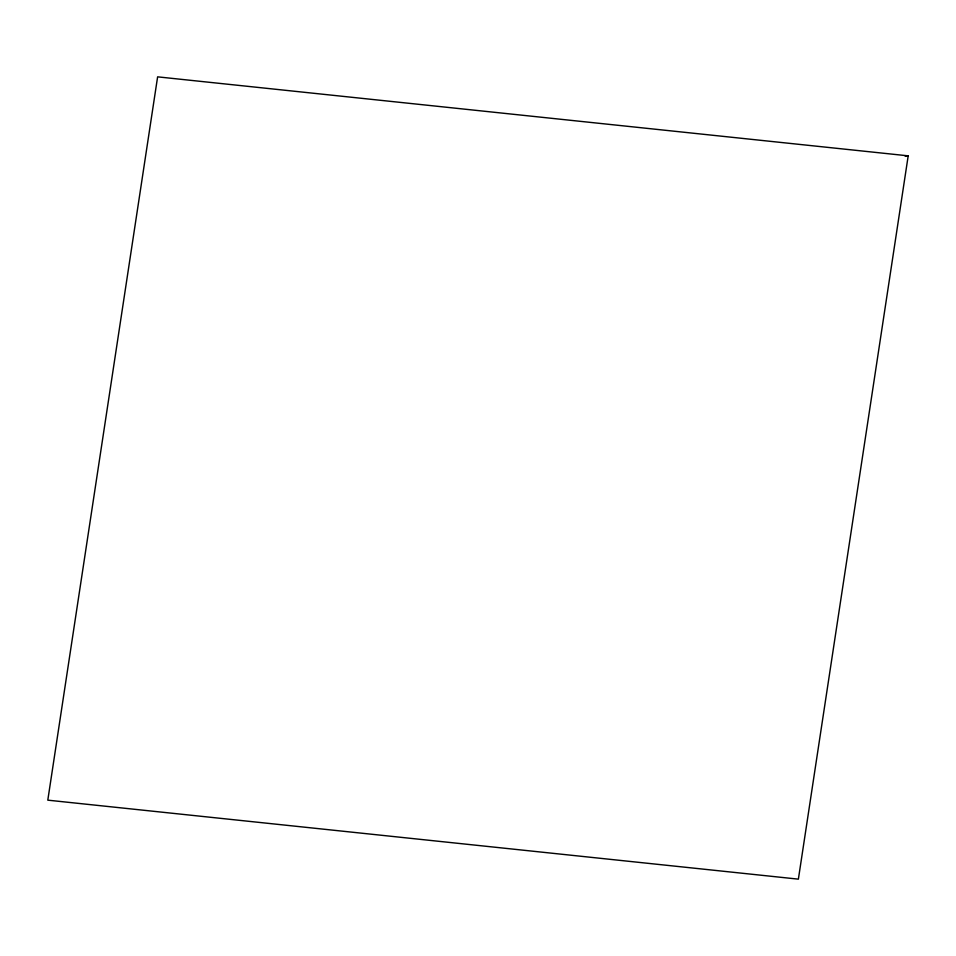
<?xml version="1.0" encoding="UTF-8"?>
<svg xmlns="http://www.w3.org/2000/svg" width="956" height="956" viewBox="0 0 956 956"><rect width="100%" height="100%" fill="white"/><g stroke="black" fill="none" stroke-linecap="round" stroke-linejoin="round"><path stroke-width="1.43" d="M908.2 155.84L798.38 879.15L47.8 800.16L157.621 76.85L908.2 155.84L905.26 156.354"/></g></svg>
